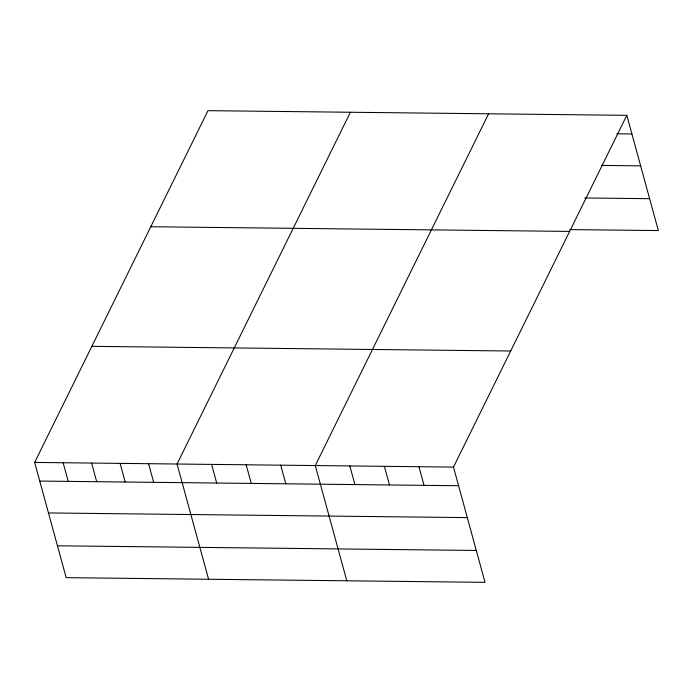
<?xml version="1.0" encoding="UTF-8"?>
<svg xmlns="http://www.w3.org/2000/svg" width="693" height="693" viewBox="0 0 693 693"><rect width="100%" height="100%" fill="white"/><g stroke="black" fill="none" stroke-linecap="round" stroke-linejoin="round"><path stroke-width="1.04" d="M626.827 115.333L453.491 467.099L485.013 582.337L66.173 577.667L34.65 462.43L207.987 110.663L626.827 115.333L658.35 230.57L569.802 229.582M350.389 112.249L177.053 464.015L208.584 579.253M488.608 113.791L315.272 465.557L346.803 580.795M616.805 133.801L631.921 133.966M601.767 165.41L640.644 165.852M584.84 197.973L649.627 198.692M150.779 226.741L569.629 231.419M91.848 346.344L510.689 351.013M34.65 462.43L453.491 467.099M39.744 481.063L458.593 485.732M48.467 512.941L467.307 517.61M57.458 545.789L476.299 550.459M418.936 466.71L424.038 485.351M384.381 466.328L389.483 484.961M349.826 465.939L354.929 484.58M280.717 465.176L285.819 483.809M246.162 464.786L251.264 483.419M211.608 464.405L216.71 483.038M148.579 463.695L153.673 482.337M120.097 463.383L125.19 482.016M91.615 463.063L96.708 481.696M63.132 462.742L68.226 481.375"/></g></svg>
